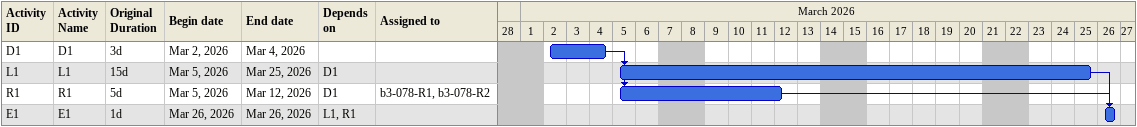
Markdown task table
| ID | Task | Original duration | Start | Finish | Predecessors | Resources |
|---|---|---|---|---|---|---|
| D1 | D1 | 3d | 2026-03-02 | 2026-03-04 |  |  |
| L1 | L1 | 15d | 2026-03-05 | 2026-03-25 | D1 |  |
| R1 | R1 | 5d | 2026-03-05 | 2026-03-12 | D1 | b3-078-R1, b3-078-R2 |
| E1 | E1 | 1d | 2026-03-26 | 2026-03-26 | L1, R1 |  |
